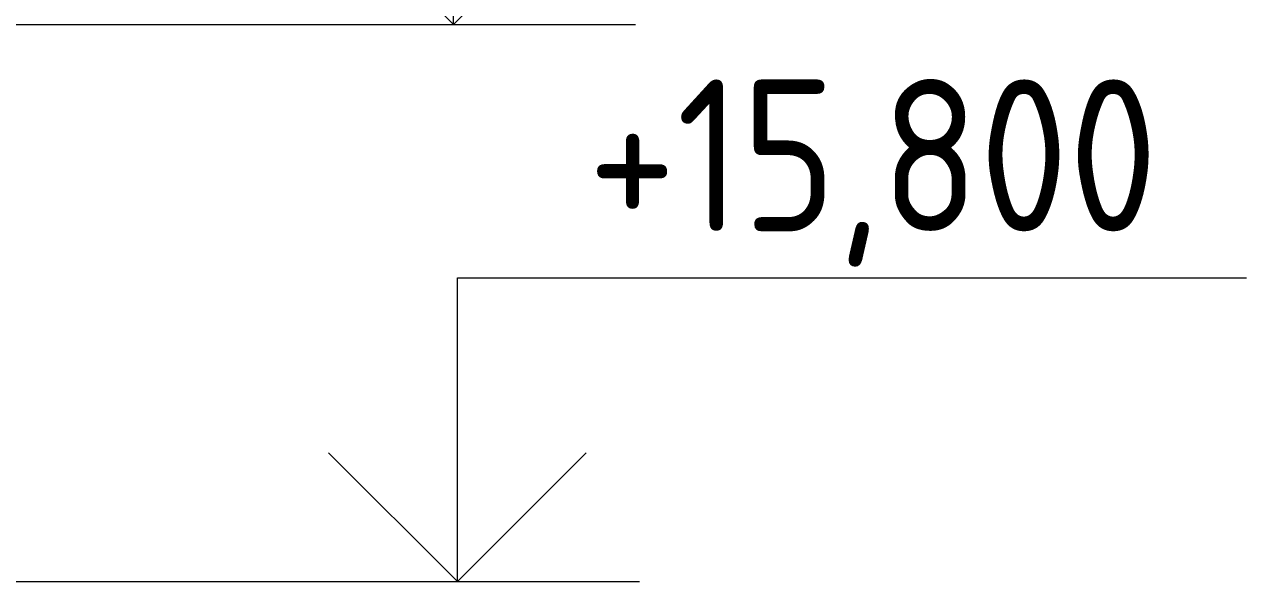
# Model space of a CAD drawing. Header units: millimetres. Extents: x -3929 to 624051, y 52832 to 514950.
# Drawn here: x 527557 to 529570, y 128546 to 129463 of the extents above; entities that cross this region are included whole.
import ezdxf

# ---------------------------------------------------------------- set-up
doc = ezdxf.new("R2010")
doc.units = ezdxf.units.MM
doc.layers.add('Аннотация', color=7, linetype='Continuous', lineweight=18)
doc.layers.add('Отметки', color=7, linetype='Continuous', lineweight=9)
doc.styles.add('GOST Common_1', font='GOST_Common.ttf', dxfattribs={"width": 0.9, "height": 250})

# ---------------------------------------------------------------- blocks, each defined once
blk = doc.blocks.new('Высотные отметки - Стрелка вверх-12093-Разрез 2-2')
at = {"layer": 'Аннотация', "lineweight": 20}
for p, q in [((21738.9, 450), (20438.9, 450)), ((21738.9, -50), (21738.9, 450)), ((21738.9, -50), (21526.8, 162.1)), ((21738.9, -50), (21951, 162.1)), ((22038.9, -50), (21438.9, -50))]:
    blk.add_line(p, q, dxfattribs=at)

msp = doc.modelspace()

# ---------------------------------------------------------------- linework, layer by layer
at = {"layer": 'Отметки', "lineweight": 5}
for p, q in [((526357.795, 129463.171), (528263.474, 129463.171)), ((527278.142, 128545.933), (528012.509, 128545.933)), ((528012.509, 128545.933), (528269.916, 128545.933))]:
    msp.add_line(p, q, dxfattribs=at)

# ---------------------------------------------------------------- block references
at = {"layer": 'Отметки', "lineweight": 20, "extrusion": (0, 0, -1)}
for p in [(-550002.359, 129513.171), (-550008.801, 128595.933)]:
    msp.add_blockref('Высотные отметки - Стрелка вверх-12093-Разрез 2-2', p, dxfattribs=at)

# ---------------------------------------------------------------- texts
at = {"layer": 'Отметки', "lineweight": 20, "insert": (528484.67, 129372.64), "char_height": 250, "width": 1164.59094, "attachment_point": 1, "line_spacing_factor": 1.022761, "style": 'GOST Common_1'}
msp.add_mtext('+15,800', dxfattribs=at)

doc.saveas('drawing.dxf')
